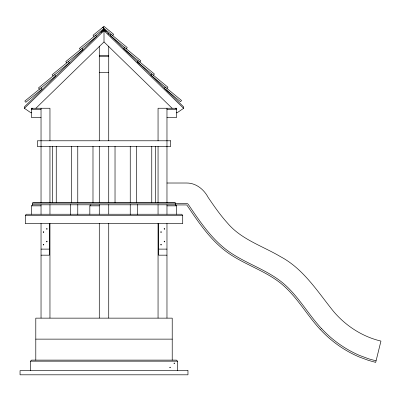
<?xml version="1.0" encoding="UTF-8"?>
<svg xmlns="http://www.w3.org/2000/svg" width="401" height="401" viewBox="0 0 401 401"><rect width="100%" height="100%" fill="white"/><g stroke="black" fill="none" stroke-linecap="round" stroke-linejoin="round"><path stroke-width="0.6" d="M111.062 34.235L110.059 35.453L140.831 60.817L139.829 62.035M112.681 35.574L113.683 34.356L103.774 26.19L102.771 27.403L127.257 47.589L126.255 48.802M124.636 47.468L123.633 48.681L154.405 74.05L153.408 75.263M138.21 60.696L137.212 61.914L167.984 87.278L166.981 88.496M151.789 73.929L150.786 75.142L181.558 100.511L180.555 101.724L164.36 88.375L165.362 87.157M101.002 32.546L104.004 29.539L106.155 31.689M32.641 108.25L31.594 109.298L41.037 109.298M31.594 214.244L31.594 205.848L32.641 204.801L175.367 204.801L176.42 205.848L176.42 214.244M25.298 215.297L26.346 214.244L181.668 214.244L182.716 215.297L182.716 223.688L25.298 223.688L25.298 215.297L182.716 215.297M89.839 214.244L89.839 205.848L90.887 204.801M30.546 370.614L30.546 361.171L31.594 360.118L176.42 360.118L177.468 361.171L177.468 370.614M164.816 88.516L104.004 29.203L24.416 106.836L24.416 108.32L31.093 112.897L31.594 112.45M24.416 108.32L104.004 30.692L183.598 108.32L176.921 112.897L176.42 112.45M35.91 108.255L104.004 41.95L104.004 29.203M175.969 108.255L176.63 108.255M99.283 55.779L108.731 55.779M99.283 56.195L108.731 56.195M99.283 72.571L108.731 72.571M166.971 109.298L176.42 109.298L175.367 108.25M41.037 117.694L31.594 117.694L31.594 108.255L49.96 108.25L49.96 140.811M166.971 117.694L176.42 117.694L176.42 108.255L158.054 108.25L158.054 140.811M166.971 183.016L186.676 183.016C195.994 182.941 203.909 189.402 208.104 197.342C214.124 206.204 220.239 215.056 227.437 223.016C241.262 239.497 262.47 245.938 280.394 256.595C303.532 268.845 317.497 291.542 333.437 311.301C345.662 325.812 362.404 336.72 380.95 341.076L375.687 362.369L368.504 360.394L359.121 356.93A112.821 112.821 0 0 1 320.143 329.286M32.641 203.122L175.367 203.122M175.062 203.392L186.44 203.402A2.601 2.601 0 0 1 188.259 204.37C198.936 220.139 209.693 236.344 224.67 248.414A87.182 87.182 0 0 0 230.515 252.72C247.126 263.883 266.795 269.908 282.424 282.62C297.973 295.477 307.702 313.572 321.246 328.274M175.668 204.941L186.224 204.941A1.048 1.048 0 0 1 187.097 205.407C197.803 221.257 208.655 237.502 223.698 249.622A88.711 88.711 0 0 0 229.648 254.003C246.204 265.161 265.833 271.161 281.442 283.823C296.915 296.645 306.595 314.685 320.103 329.321M31.594 205.848L41.037 205.848M89.839 205.848L99.283 205.848M166.971 205.848L176.42 205.848M41.037 249.116L49.433 249.116M158.58 249.116L166.971 249.116M41.037 255.171L49.433 255.171L49.433 223.688M166.971 255.171L158.58 255.171L158.58 223.688M35.794 339.131L172.219 339.131M30.546 361.171L177.468 361.171M31.519 108.255L32.045 108.255M376.058 360.855L368.97 358.915L359.727 355.502A111.272 111.272 0 0 1 321.286 328.239M104.004 41.95L172.104 108.255M165.713 89.388L183.598 106.836L183.598 108.32M107.869 33.403L108.731 34.265M95.659 35.193L96.656 36.416L65.749 61.619L66.746 62.842M94.034 36.521L93.037 35.303L102.992 27.183L103.984 28.406L79.393 48.461L80.39 49.679M82.015 48.356L83.012 49.574L52.105 74.776L53.102 76M68.37 61.513L69.368 62.731L38.461 87.939L39.458 89.157M54.726 74.671L55.724 75.894L24.822 101.097L25.814 102.315L42.08 89.052L41.082 87.829M175.367 204.801L175.367 202.7L32.641 202.7L32.641 204.801M172.219 360.118L172.219 318.143L35.794 318.143L35.794 360.118M166.971 108.25L166.971 202.801M166.971 204.68L166.971 214.244M166.971 223.462L166.971 318.018M158.054 146.445L158.054 202.801M158.054 204.68L158.054 214.074M158.054 223.462L158.054 318.018M155.428 146.395L155.428 202.505M151.758 146.395L151.758 202.505M137.588 204.52L137.588 214.515M136.54 146.395L136.54 202.505M130.245 146.395L130.245 202.645M130.245 204.52L130.245 214.515M115.027 146.395L115.027 202.505M108.731 46.165L108.731 140.741M108.731 146.38L108.731 202.751M108.731 204.63L108.731 214.024M108.731 223.422L108.731 317.998M99.283 46.165L99.283 140.741M99.283 146.38L99.283 202.751M99.283 204.63L99.283 214.244M99.283 223.422L99.283 317.998M92.987 146.395L92.987 202.505M77.769 146.395L77.769 202.645M77.769 204.52L77.769 214.515M71.473 146.395L71.473 202.505M70.426 204.52L70.426 214.515M56.255 146.395L56.255 202.505M52.581 146.395L52.581 202.505M49.96 146.445L49.96 202.801M49.96 204.68L49.96 214.074M49.96 223.462L49.96 318.018M41.037 108.25L41.037 202.801M41.037 204.68L41.037 214.244M41.037 223.462L41.037 318.018M43.233 231.978C43.619 233.547 44.25 230.886 43.233 231.978M43.233 244.57C43.619 246.139 44.25 243.482 43.233 244.57M46.591 228.831C46.977 230.395 47.609 227.738 46.591 228.831M46.591 241.422C46.977 242.991 47.609 240.334 46.591 241.422M160.771 231.978C161.157 233.547 161.788 230.886 160.771 231.978M160.771 244.57C161.157 246.139 161.788 243.482 160.771 244.57M164.129 228.831C164.515 230.395 165.147 227.738 164.129 228.831M164.129 241.422C164.515 242.991 165.147 240.334 164.129 241.422M169.818 367.386C170.204 368.584 170.751 366.534 169.818 367.386M174.014 363.186C174.4 364.389 174.951 362.339 174.014 363.186M170.646 140.781L37.368 140.781L37.368 146.555L170.646 146.555L170.646 140.781M187.964 370.614L20.05 370.614L20.05 374.81L187.964 374.81L187.964 370.614"/></g></svg>
